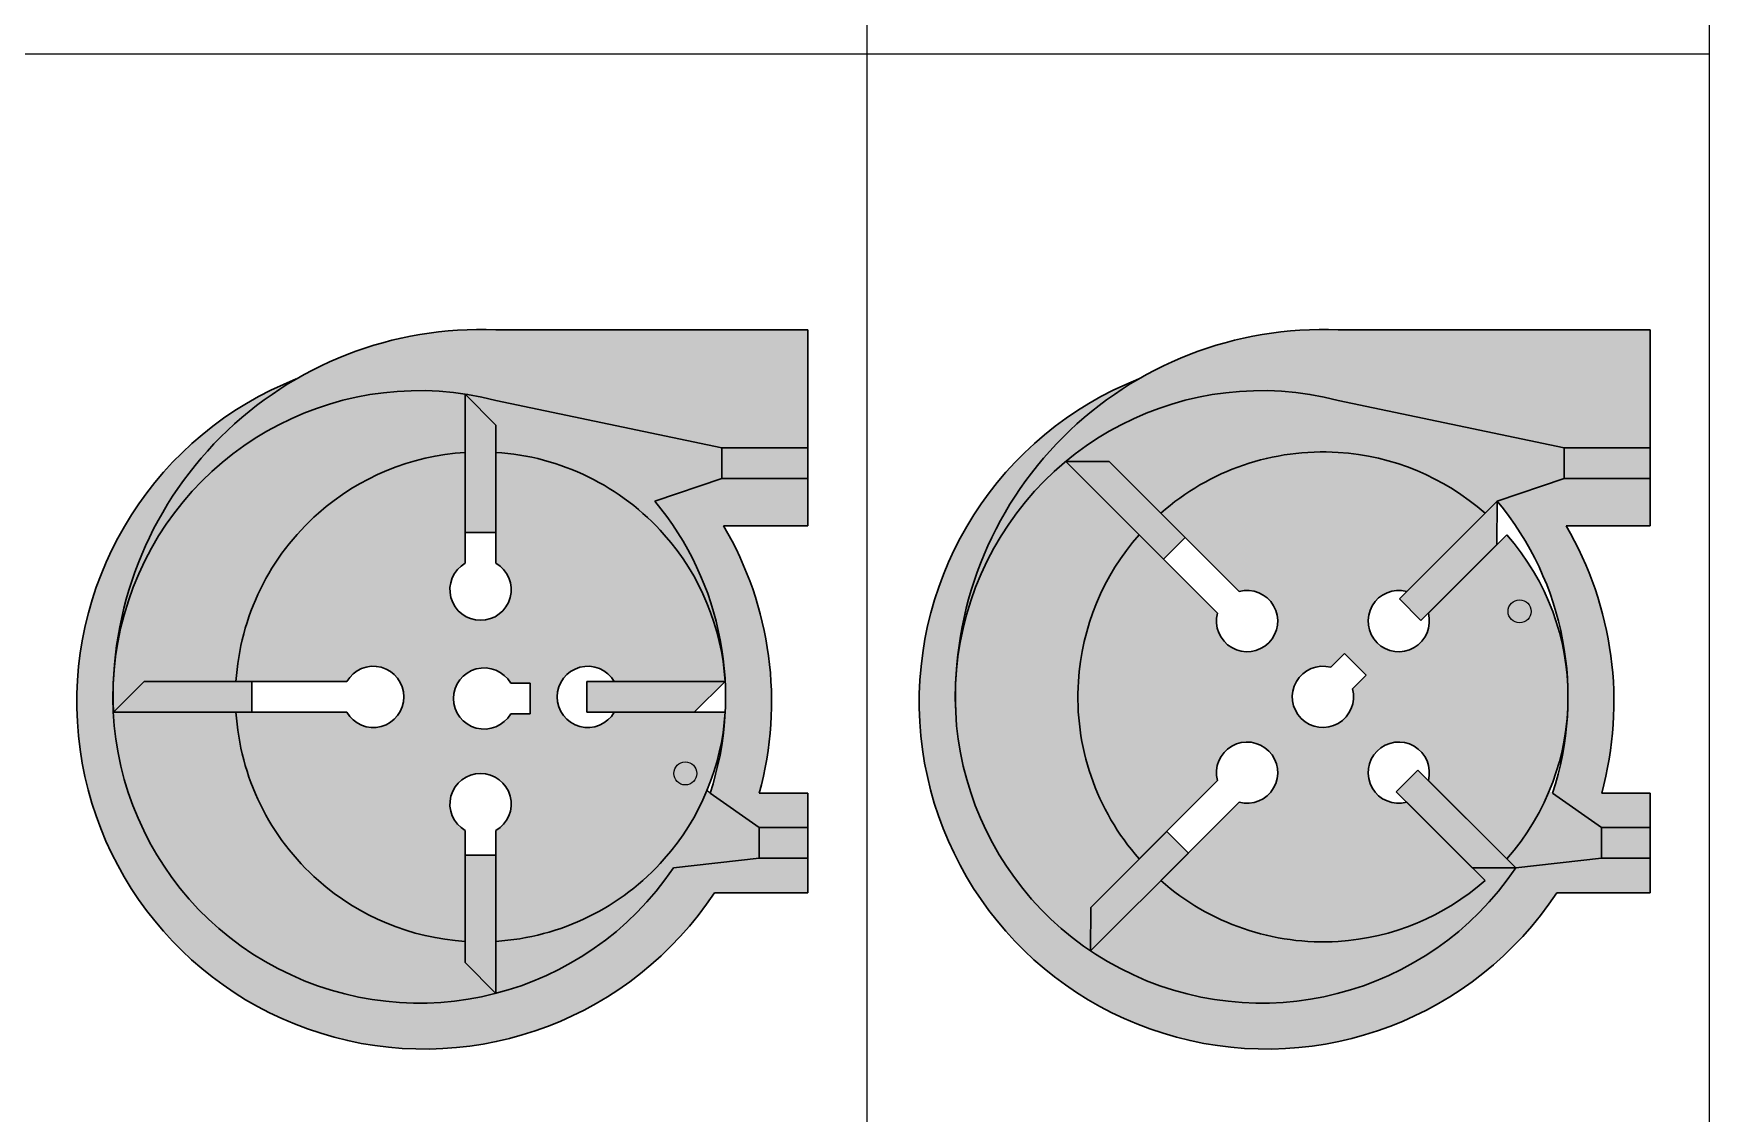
# Model space of a CAD drawing. Header units: millimetres. Extents: x -30196 to -29646, y -21694 to -21274.
# Drawn here: x -29810.6 to -29701.2, y -21511.4 to -21440.9 of the extents above; entities that cross this region are included whole.
import ezdxf

# ---------------------------------------------------------------- set-up
doc = ezdxf.new("R2010")
doc.units = ezdxf.units.MM
doc.layers.add('AM_8', color=1, linetype='Continuous', lineweight=25)

msp = doc.modelspace()

# ---------------------------------------------------------------- hatches: boundary and pattern name
at = {"layer": 'AM_8'}
h = msp.add_hatch(color=4, dxfattribs=at)
edge = h.paths.add_edge_path()
edge.add_line((-29853.19626616816, -21468.81869834606), (-29850.35459195502, -21468.83194543446))
edge.add_line((-29850.35459195502, -21468.83194543446), (-29846.99072980263, -21472.19580758684))
edge.add_arc((-29836.40624679317, -21484.19450415866), 16.00000000000541, 48.58332169860108, 131.4166783015656, ccw=False)
edge.add_line((-29825.82176378375, -21472.19580758681), (-29825.03044098058, -21471.40448478368))
edge.add_line((-29825.03044098058, -21471.40448478368), (-29820.64838037985, -21469.92528988092))
edge.add_line((-29820.64838037985, -21469.92528988092), (-29820.64838037985, -21467.92528988092))
edge.add_line((-29820.64838037985, -21467.92528988092), (-29835.40624679317, -21464.82958742765))
edge.add_arc((-29840.40624679318, -21484.19450415869), 20.00000000000773, 75.52248781405427, 129.7546180542813)
edge = h.paths.add_edge_path()
edge.add_line((-30141.16855270931, -21442.19450415868), (-29701.16855270931, -21442.19450415869))
h = msp.add_hatch(color=8, dxfattribs=at)
edge = h.paths.add_edge_path()
edge.add_line((-29760.03044098054, -21467.92528988092), (-29760.03044098054, -21460.21951980322))
edge.add_line((-29760.03044098054, -21460.21951980322), (-29780.40624679318, -21460.21951980322))
edge.add_arc((-29781.40624679318, -21484.19450415866), 23.9958303636972, 87.6115693426366, 177.6115693424543)
edge.add_arc((-29785.40624679318, -21484.19450415869), 20.00000000000167, 75.52248781405922, 177.1340160170988, ccw=False)
edge.add_line((-29780.40624679317, -21464.82958742765), (-29765.64838037985, -21467.92528988092))
edge.add_line((-29765.64838037985, -21467.92528988092), (-29760.03044098054, -21467.92528988092))
h = msp.add_hatch(color=8, dxfattribs=at)
edge = h.paths.add_edge_path()
edge.add_line((-29705.03044098054, -21467.92528988093), (-29705.03044098054, -21460.21951980323))
edge.add_line((-29705.03044098054, -21460.21951980323), (-29725.40624679318, -21460.21951980323))
edge.add_arc((-29726.40624679318, -21484.19450415866), 23.9958303636972, 87.6115693426366, 177.6115693424543)
edge.add_arc((-29730.40624679318, -21484.19450415869), 20.00000000000167, 75.52248781405922, 177.1340160170988, ccw=False)
edge.add_line((-29725.40624679317, -21464.82958742766), (-29710.64838037985, -21467.92528988093))
edge.add_line((-29710.64838037985, -21467.92528988093), (-29705.03044098054, -21467.92528988093))
h = msp.add_hatch(color=8, dxfattribs=at)
edge = h.paths.add_edge_path()
edge.add_line((-29760.03044098053, -21496.98452353365), (-29760.03044098054, -21494.73452353365))
edge.add_line((-29760.03044098054, -21494.73452353365), (-29763.22577236668, -21494.73452353365))
edge.add_line((-29763.22577236668, -21494.73452353365), (-29768.81852140633, -21495.36801598312))
edge.add_arc((-29785.40541814196, -21484.19201533423), 20.00070333319303, 177.1412554969115, 326.0285050709753, ccw=False)
edge.add_arc((-29781.40624679318, -21484.19450415866), 23.99583036370038, 120.0838597444396, 177.6115693424543, ccw=False)
edge.add_arc((-29785.08547596509, -21484.51756130602), 22.67921142957539, 111.6008538728167, 326.652961886635)
edge.add_line((-29766.14025271799, -21496.98452353365), (-29760.03044098053, -21496.98452353365))
h = msp.add_hatch(color=8, dxfattribs=at)
edge = h.paths.add_edge_path()
edge.add_line((-29705.03044098053, -21496.98452353366), (-29705.03044098054, -21494.73452353365))
edge.add_line((-29705.03044098054, -21494.73452353365), (-29708.22577236668, -21494.73452353365))
edge.add_line((-29708.22577236668, -21494.73452353365), (-29713.81852140633, -21495.36801598312))
edge.add_arc((-29730.40541814196, -21484.19201533424), 20.00070333319303, 177.1412554969115, 326.0285050709753, ccw=False)
edge.add_arc((-29726.40624679318, -21484.19450415866), 23.99583036370038, 120.0838597444396, 177.6115693424543, ccw=False)
edge.add_arc((-29730.08547596509, -21484.51756130603), 22.67921142957539, 111.6008538728167, 326.652961886635)
edge.add_line((-29711.14025271799, -21496.98452353366), (-29705.03044098053, -21496.98452353366))
h = msp.add_hatch(color=4, dxfattribs=at)
edge = h.paths.add_edge_path()
edge.add_line((-29805.38123114858, -21485.19450415946), (-29803.36249693654, -21483.19450415867))
edge.add_line((-29803.36249693654, -21483.19450415867), (-29797.37496621584, -21483.19450415867))
edge.add_arc((-29781.40624679316, -21484.19450415867), 16.00000000001129, 93.5833216985344, 176.4166783015306, ccw=False)
edge.add_line((-29782.40624679318, -21468.22578473599), (-29782.40624679318, -21464.4207842254))
edge.add_arc((-29785.40624679318, -21484.19450415869), 20.00000000000149, 81.3730734413431, 177.1340160161286)
edge.add_arc((-29781.40624679318, -21484.19450415864), 23.99583036369888, 177.6115693417065, 182.3884306593368)
h = msp.add_hatch(color=4, dxfattribs=at)
edge = h.paths.add_edge_path()
edge.add_arc((-29785.40624679316, -21484.19450415868), 19.99999999998314, 2.865983982674327, 39.75461805440139)
edge.add_line((-29770.03044098057, -21471.40448478368), (-29765.64838037985, -21469.92528988092))
edge.add_line((-29765.64838037985, -21469.92528988092), (-29765.64838037985, -21467.92528988092))
edge.add_line((-29765.64838037985, -21467.92528988092), (-29780.40624679317, -21464.82958742765))
edge.add_arc((-29785.40624679316, -21484.1945041587), 20.00000000000319, 75.52248781410474, 81.37307344138587)
edge.add_line((-29782.40624679318, -21464.4207842254), (-29780.40624679318, -21466.43951843747))
edge.add_line((-29780.40624679318, -21466.43951843747), (-29780.40624679318, -21468.22578473599))
edge.add_arc((-29781.40624679318, -21484.19450415866), 16.00000000000063, 3.583321698483985, 86.4166783015151, ccw=False)
edge.add_line((-29765.4375273705, -21483.19450415866), (-29765.43126243774, -21483.19450415866))
for color, points in [(6, [(-29782.40624679318, -21473.45418666797), (-29780.40624679318, -21473.45418666797), (-29780.40624679319, -21468.22578473599), (-29780.40624679318, -21466.43951843747), (-29782.40624679318, -21464.4207842254), (-29782.40624679319, -21468.22578473599), (-29782.40624679318, -21470.35938536772)]), (4, [(-29760.03044098054, -21467.92528988092), (-29765.64838037985, -21467.92528988092), (-29765.64838037985, -21469.92528988092), (-29760.03044098054, -21469.92528988092)]), (4, [(-29705.03044098054, -21467.92528988092), (-29710.64838037985, -21467.92528988092), (-29710.64838037985, -21469.92528988092), (-29705.03044098054, -21469.92528988092)]), (6, [(-29736.80868604383, -21475.2062784704), (-29735.39447248145, -21473.79206490802), (-29739.09151094234, -21470.09502644715), (-29740.35459195502, -21468.83194543447), (-29743.19626616816, -21468.81869834607), (-29740.50572450471, -21471.50924000953), (-29738.99704102966, -21473.01792348457)]), (20, [(-29715.03044098058, -21471.40448478368), (-29715.82176378375, -21472.19580758683), (-29720.93886123468, -21477.31290503778), (-29721.41802110491, -21477.79206490802), (-29720.00380754253, -21479.20627847039), (-29719.52464767228, -21478.72711860013), (-29715.04368806897, -21474.24615899683)]), (18, [(-29796.34782870604, -21485.19450415867), (-29796.34782870604, -21483.19450415867), (-29801.57623063803, -21483.19450415868), (-29803.36249693654, -21483.19450415867), (-29805.38123114861, -21485.19450415867), (-29801.57623063803, -21485.19450415868), (-29799.44263000629, -21485.19450415867)]), (20, [(-29774.46466488031, -21483.19450415866), (-29774.46466488031, -21485.19450415867), (-29769.23626294833, -21485.19450415865), (-29767.44999664981, -21485.19450415866), (-29765.43126243774, -21483.19450415866), (-29769.23626294833, -21483.19450415865), (-29771.36986358006, -21483.19450415866)]), (3, [(-29720.20610153066, -21488.98043585879), (-29721.62031509304, -21490.39464942117), (-29717.92327663215, -21494.09168788203), (-29715.82176378367, -21496.19320073043), (-29713.81852140633, -21495.36801598312), (-29716.50906306978, -21492.67747431966), (-29718.01774654483, -21491.16879084461)]), (256, [(-29760.03044098054, -21492.73452353366), (-29763.22577236668, -21492.73452353366), (-29763.22577236668, -21494.73452353366), (-29760.03044098054, -21494.73452353366)]), (18, [(-29735.19217849331, -21494.39464942119), (-29736.60639205568, -21492.98043585881), (-29740.30343051655, -21496.67747431969), (-29741.56651152924, -21497.94055533237), (-29741.57975861763, -21500.78222954552), (-29738.88921695418, -21498.09168788207), (-29737.38053347913, -21496.58300440702)]), (256, [(-29705.03044098054, -21492.73452353366), (-29708.22577236668, -21492.73452353366), (-29708.22577236668, -21494.73452353366), (-29705.03044098054, -21494.73452353366)]), (3, [(-29780.40624679316, -21494.52601844715), (-29782.40624679317, -21494.52601844715), (-29782.40624679315, -21499.75442037913), (-29782.40624679316, -21501.54068667765), (-29780.40624679316, -21503.55942088972), (-29780.40624679315, -21499.75442037913), (-29780.40624679316, -21497.6208197474)])]:
    msp.add_hatch(color=color, dxfattribs=at).paths.add_polyline_path(points)
h = msp.add_hatch(color=4, dxfattribs=at)
edge = h.paths.add_edge_path()
edge.add_line((-29715.03044098058, -21471.40448478368), (-29710.64838037985, -21469.92528988093))
edge.add_line((-29710.64838037985, -21469.92528988093), (-29710.64838037985, -21467.92528988093))
edge.add_line((-29710.64838037985, -21467.92528988093), (-29725.40624679317, -21464.82958742766))
edge.add_arc((-29730.40624679318, -21484.1945041587), 20.00000000000773, 75.52248781405427, 129.7546180542813)
edge.add_line((-29743.19626616816, -21468.81869834607), (-29740.35459195502, -21468.83194543447))
edge.add_line((-29740.35459195502, -21468.83194543447), (-29736.99072980268, -21472.19580758689))
edge.add_arc((-29726.40624679318, -21484.19450415866), 15.99999999999064, 48.583321698556915, 131.4166783018207, ccw=False)
edge.add_line((-29715.82176378375, -21472.19580758682), (-29715.03044098058, -21471.40448478368))
h = msp.add_hatch(color=54, dxfattribs=at)
edge = h.paths.add_edge_path()
edge.add_line((-29782.40624679317, -21494.52601844715), (-29782.40624679317, -21492.92655496623))
edge.add_arc((-29781.40624679318, -21491.19450415866), 1.999999999998889, -59.99999999952439, 240.00000000022231, ccw=False)
edge.add_line((-29780.40624679316, -21492.92655496622), (-29780.40624679316, -21494.52601844715))
edge.add_line((-29780.40624679316, -21494.52601844715), (-29780.40624679316, -21500.16322358133))
edge.add_arc((-29781.40624679318, -21484.19450415865), 16.00000000000902, 273.5833216985483, 356.4166783015037)
edge.add_line((-29765.4375273705, -21485.19450415866), (-29767.44999664981, -21485.19450415866))
edge.add_line((-29767.44999664981, -21485.19450415866), (-29772.6741959856, -21485.19450415866))
edge.add_arc((-29774.40624679317, -21484.19450415867), 1.999999999995739, 30.000000000527677, 330.0000000001702, ccw=False)
edge.add_line((-29772.67419598561, -21483.19450415865), (-29765.4375273705, -21483.19450415866))
edge.add_arc((-29781.40624679318, -21484.19450415866), 16.00000000000426, 3.583321698484072, 86.41667830151512)
edge.add_line((-29780.40624679318, -21468.22578473599), (-29780.40624679318, -21473.45418666797))
edge.add_line((-29780.40624679318, -21473.45418666797), (-29780.40624679318, -21475.46245335109))
edge.add_arc((-29781.40624679318, -21477.19450415866), 1.999999999998889, -239.99999999952445, 60.000000000222315, ccw=False)
edge.add_line((-29782.40624679319, -21475.4624533511), (-29782.40624679318, -21473.45418666797))
edge.add_line((-29782.40624679318, -21473.45418666797), (-29782.40624679319, -21468.22578473599))
edge.add_arc((-29781.40624679316, -21484.19450415867), 16.00000000000971, 93.58332169858726, 176.4166783015175)
edge.add_line((-29797.37496621584, -21483.19450415866), (-29796.34782870604, -21483.19450415867))
edge.add_line((-29796.34782870604, -21483.19450415867), (-29790.13829760075, -21483.19450415867))
edge.add_arc((-29788.40624679318, -21484.19450415866), 1.999999999998889, -149.9999999997571, 150.0000000002223, ccw=False)
edge.add_line((-29790.13829760074, -21485.19450415867), (-29796.34782870604, -21485.19450415867))
edge.add_line((-29796.34782870604, -21485.19450415867), (-29797.37496621585, -21485.19450415867))
edge.add_arc((-29781.40624679318, -21484.19450415866), 15.99999999999745, 183.5833216985117, 266.4166783015403)
edge.add_line((-29782.40624679318, -21500.16322358133), (-29782.40624679317, -21494.52601844715))
edge = h.paths.add_edge_path(flags=16)
edge.add_arc((-29768.03799479061, -21489.19486967095), 0.7499999999995927, -169.26973579037565, 11.459155902570615, ccw=False)
edge.add_arc((-29768.03799479061, -21489.19486967095), 0.7499999999989534, 11.459155902570615, 190.7302642096243, ccw=False)
edge = h.paths.add_edge_path(flags=16)
edge.add_line((-29778.16971793684, -21483.30038135314), (-29778.16971793684, -21485.30038135314))
edge.add_line((-29778.16971793684, -21485.30038135314), (-29779.43766712927, -21485.30038135314))
edge.add_arc((-29781.16971793684, -21484.30038135314), 1.999999999999376, 30.00000000001029, 329.9999999999897, ccw=False)
edge.add_line((-29779.43766712927, -21483.30038135314), (-29778.16971793684, -21483.30038135314))
h = msp.add_hatch(color=4, dxfattribs=at)
edge = h.paths.add_edge_path()
edge.add_line((-29741.56651152924, -21497.94055533237), (-29738.40494336499, -21494.77898716812))
edge.add_arc((-29726.40624679318, -21484.19450415866), 16.00000000000028, 138.5833216985092, 221.4166783015644, ccw=False)
edge.add_line((-29738.40494336501, -21473.61002114922), (-29743.19626616816, -21468.81869834607))
edge.add_arc((-29730.40624679318, -21484.1945041587), 20.00000000000394, 129.754618054296, 177.1340160161286)
edge.add_arc((-29726.40624679318, -21484.19450415864), 23.99583036369888, 177.6115693417065, 182.3884306593368)
edge.add_arc((-29730.40624679318, -21484.1945041587), 20.00000000000226, 182.8659839848108, 236.0357445506744)
edge.add_line((-29741.57975861764, -21500.78222954552), (-29741.56651152924, -21497.94055533237))
h = msp.add_hatch(color=54, dxfattribs=at)
edge = h.paths.add_edge_path()
edge.add_line((-29716.66019561946, -21495.35476889473), (-29720.93886123465, -21491.07610327955))
edge.add_arc((-29721.45649932488, -21489.14425162697), 2.000000000005651, -14.99999999918191, 285.00000000059845, ccw=False)
edge.add_line((-29719.52464767228, -21489.66188971715), (-29714.40755022135, -21494.77898716809))
edge.add_arc((-29726.40624679317, -21484.19450415864), 15.99999999999852, 318.5833216984822, 401.416678301546)
edge.add_line((-29714.40755022135, -21473.61002114919), (-29715.04368806897, -21474.24615899683))
edge.add_line((-29715.04368806897, -21474.24615899683), (-29719.52464767228, -21478.72711860013))
edge.add_arc((-29721.45649932486, -21479.24475669037), 2.000000000012932, -284.99999999938325, 15.000000000974126, ccw=False)
edge.add_line((-29720.93886123468, -21477.31290503778), (-29715.82176378375, -21472.19580758683))
edge.add_arc((-29726.40624679318, -21484.19450415866), 15.99999999999162, 48.58332169852984, 131.4166783018109)
edge.add_line((-29736.99072980268, -21472.19580758689), (-29735.39447248146, -21473.79206490803))
edge.add_line((-29735.39447248146, -21473.79206490803), (-29731.8736323517, -21477.31290503779))
edge.add_arc((-29731.35599426148, -21479.24475669037), 1.999999999998371, -195.0000000000215, 105.0000000002228, ccw=False)
edge.add_line((-29733.28784591406, -21478.72711860016), (-29736.80868604383, -21475.2062784704))
edge.add_line((-29736.80868604383, -21475.2062784704), (-29738.40494336501, -21473.61002114923))
edge.add_arc((-29726.40624679318, -21484.19450415867), 15.99999999999948, 138.5833216985373, 221.4166783016282)
edge.add_line((-29738.40494336498, -21494.77898716814), (-29736.60639205568, -21492.98043585881))
edge.add_line((-29736.60639205568, -21492.98043585881), (-29733.28784591406, -21489.66188971718))
edge.add_arc((-29731.35599426148, -21489.14425162696), 2.000000000002827, -104.99999999963848, 195.0000000002965, ccw=False)
edge.add_line((-29731.87363235168, -21491.07610327955), (-29735.19217849331, -21494.39464942119))
edge.add_line((-29735.19217849331, -21494.39464942119), (-29736.9907298026, -21496.1932007305))
edge.add_arc((-29726.40624679318, -21484.19450415866), 16.00000000000285, 228.5833216985827, 311.416678301796)
edge.add_line((-29715.82176378367, -21496.19320073043), (-29716.66019561946, -21495.35476889473))
edge = h.paths.add_edge_path(flags=16)
edge.add_arc((-29713.56740575179, -21478.61201719371), 0.7500000000024354, -134.91423341147402, 191.4591559022431, ccw=False)
edge.add_arc((-29713.56740575179, -21478.61201719371), 0.7500000000001549, 191.4591559022431, 225.0857665885259, ccw=False)
edge = h.paths.add_edge_path(flags=16)
edge.add_line((-29724.9920332308, -21481.3660770339), (-29723.57781966843, -21482.78029059628))
edge.add_line((-29723.57781966843, -21482.78029059628), (-29724.47439514059, -21483.67686606845))
edge.add_arc((-29726.40624679317, -21484.19450415865), 2.000000000000002, -284.99999999999454, 14.999999999994373, ccw=False)
edge.add_line((-29725.88860870297, -21482.26265250607), (-29724.9920332308, -21481.3660770339))
h = msp.add_hatch(color=8, dxfattribs=at)
edge = h.paths.add_edge_path()
edge.add_line((-29760.03044098053, -21473.0209923342), (-29760.03044098054, -21469.92528988092))
edge.add_line((-29760.03044098054, -21469.92528988092), (-29765.64838037985, -21469.92528988092))
edge.add_line((-29765.64838037985, -21469.92528988092), (-29770.03044098057, -21471.40448478368))
edge.add_arc((-29785.4327371807, -21484.19951529851), 20.02357445891537, -18.29323982896301, 39.71716751412907, ccw=False)
edge.add_line((-29766.42110375283, -21490.48452353365), (-29763.22577236668, -21492.73452353365))
edge.add_line((-29763.22577236668, -21492.73452353365), (-29760.03044098054, -21492.73452353365))
edge.add_line((-29760.03044098054, -21492.73452353365), (-29760.03044098054, -21490.48452353365))
edge.add_line((-29760.03044098054, -21490.48452353365), (-29763.20530245477, -21490.48452353365))
edge.add_arc((-29785.08547596509, -21484.51756130602), 22.67921142957379, 344.7457534266397, 390.458957127922)
edge.add_line((-29765.53616567191, -21473.020992334), (-29760.03044098053, -21473.0209923342))
h = msp.add_hatch(color=8, dxfattribs=at)
edge = h.paths.add_edge_path()
edge.add_line((-29705.03044098053, -21473.0209923342), (-29705.03044098054, -21469.92528988093))
edge.add_line((-29705.03044098054, -21469.92528988093), (-29710.64838037985, -21469.92528988093))
edge.add_line((-29710.64838037985, -21469.92528988093), (-29715.03044098057, -21471.40448478368))
edge.add_arc((-29730.4327371807, -21484.19951529851), 20.02357445891537, -18.29323982896301, 39.71716751412907, ccw=False)
edge.add_line((-29711.42110375283, -21490.48452353366), (-29708.22577236668, -21492.73452353365))
edge.add_line((-29708.22577236668, -21492.73452353365), (-29705.03044098054, -21492.73452353365))
edge.add_line((-29705.03044098054, -21492.73452353365), (-29705.03044098054, -21490.48452353366))
edge.add_line((-29705.03044098054, -21490.48452353366), (-29708.20530245477, -21490.48452353366))
edge.add_arc((-29730.08547596509, -21484.51756130603), 22.67921142957379, 344.7457534266397, 390.458957127922)
edge.add_line((-29710.53616567191, -21473.02099233401), (-29705.03044098053, -21473.0209923342))
h = msp.add_hatch(color=0, dxfattribs=at)
edge = h.paths.add_edge_path()
edge.add_arc((-29713.56740575179, -21478.6120171937), 0.7499999999960273, 146.4591559026259, 424.2612381732924)
edge.add_arc((-29713.56740575179, -21478.6120171937), 0.7499999999972446, 64.26123817329231, 146.4591559026259)
h = msp.add_hatch(color=4, dxfattribs=at)
edge = h.paths.add_edge_path()
edge.add_arc((-29785.40624679318, -21484.19450415868), 19.99999999999912, 182.8659839825468, 284.4775121859939)
edge.add_line((-29780.40624679315, -21503.55942088972), (-29782.40624679316, -21501.54068667764))
edge.add_line((-29782.40624679316, -21501.54068667764), (-29782.40624679316, -21500.16322358132))
edge.add_arc((-29781.40624679318, -21484.19450415866), 15.9999999999954, 183.5833216984475, 266.4166783016053, ccw=False)
edge.add_line((-29797.37496621585, -21485.19450415865), (-29805.38123114861, -21485.19450415867))
h = msp.add_hatch(color=0, dxfattribs=at)
edge = h.paths.add_edge_path()
edge.add_arc((-29768.03799479061, -21489.19486967094), 0.7499999999960273, 101.4591559026259, 379.2612381732924)
edge.add_arc((-29768.03799479061, -21489.19486967094), 0.7499999999972446, 19.26123817329231, 101.4591559026259)
h = msp.add_hatch(color=256, dxfattribs=at)
edge = h.paths.add_edge_path()
edge.add_line((-29763.22577236668, -21494.73452353365), (-29763.22577236668, -21492.73452353365))
edge.add_line((-29763.22577236668, -21492.73452353365), (-29766.42110375283, -21490.48452353365))
edge.add_line((-29766.42110375283, -21490.48452353365), (-29766.62272991288, -21490.31395091878))
edge.add_arc((-29781.40624679319, -21484.19450415865), 16.00000000001215, 273.5833216985084, 337.5135195488057, ccw=False)
edge.add_line((-29780.40624679318, -21500.16322358133), (-29780.40624679315, -21503.55942088972))
edge.add_arc((-29785.40624679317, -21484.19450415869), 20.00000000000342, 284.4775121859813, 326.0357445507813)
edge.add_line((-29768.81852140633, -21495.36801598312), (-29763.22577236668, -21494.73452353365))
h = msp.add_hatch(color=256, dxfattribs=at)
edge = h.paths.add_edge_path()
edge.add_line((-29708.22577236668, -21492.73452353365), (-29711.63191074588, -21490.336083301))
edge.add_arc((-29726.40624679317, -21484.19450415865), 16.00000000000679, 318.583321698508, 337.42771549137655, ccw=False)
edge.add_line((-29714.40755022134, -21494.7789871681), (-29713.81852140633, -21495.36801598312))
edge.add_line((-29713.81852140633, -21495.36801598312), (-29708.22577236668, -21494.73452353365))
edge.add_line((-29708.22577236668, -21494.73452353365), (-29708.22577236668, -21492.73452353365))
h = msp.add_hatch(color=256, dxfattribs=at)
edge = h.paths.add_edge_path()
edge.add_arc((-29730.40624679317, -21484.1945041587), 19.99999999999851, 236.0357445506627, 326.03574455079)
edge.add_line((-29713.81852140633, -21495.36801598312), (-29716.66019561947, -21495.35476889473))
edge.add_line((-29716.66019561947, -21495.35476889473), (-29715.82176378371, -21496.19320073046))
edge.add_arc((-29726.40624679318, -21484.19450415866), 16.0000000000014, 228.5833216986109, 311.4166783016477, ccw=False)
edge.add_line((-29736.9907298026, -21496.1932007305), (-29741.57975861763, -21500.78222954552))

# ---------------------------------------------------------------- linework, layer by layer
for p, q in [((-29756.16855270931, -21442.19450415869), (-29756.16855270931, -21358.19450415869)), ((-29701.16855270931, -21442.19450415868), (-29701.16855270931, -21358.19450415869)), ((-30141.16855270931, -21442.19450415868), (-29701.16855270931, -21442.19450415869)), ((-30141.16855270931, -21442.19450415868), (-29701.16855270931, -21442.19450415869)), ((-29756.16855270931, -21526.19450415869), (-29756.16855270931, -21442.19450415869)), ((-29701.16855270931, -21526.19450415868), (-29701.16855270931, -21442.19450415869)), ((-29766.42110375283, -21490.48452353365), (-29766.62272991288, -21490.31395091878))]:
    msp.add_line(p, q)
at = {"lineweight": 30}
for p, q in [((-29780.40624679318, -21460.21951980322), (-29760.03044098054, -21460.21951980322)), ((-29760.03044098054, -21464.82958742765), (-29760.03044098054, -21460.21951980322)), ((-29725.40624679318, -21460.21951980323), (-29705.03044098054, -21460.21951980323)), ((-29705.03044098054, -21464.82958742766), (-29705.03044098054, -21460.21951980323)), ((-29780.40624679317, -21464.82958742765), (-29765.64838037985, -21467.92528988092)), ((-29760.03044098053, -21473.0209923342), (-29760.03044098054, -21464.82958742765)), ((-29725.40624679317, -21464.82958742766), (-29710.64838037985, -21467.92528988093)), ((-29705.03044098053, -21473.0209923342), (-29705.03044098054, -21464.82958742766)), ((-29760.03044098054, -21467.92528988092), (-29765.64838037985, -21467.92528988092)), ((-29765.64838037985, -21469.92528988092), (-29765.64838037985, -21467.92528988092)), ((-29705.03044098054, -21467.92528988093), (-29710.64838037985, -21467.92528988093)), ((-29710.64838037985, -21469.92528988093), (-29710.64838037985, -21467.92528988093)), ((-29782.40624679318, -21475.46245335109), (-29782.40624679319, -21468.22578473599)), ((-29780.40624679318, -21475.46245335109), (-29780.40624679319, -21468.22578473599)), ((-29770.03044098058, -21471.40448478368), (-29765.64838037985, -21469.92528988092)), ((-29760.03044098054, -21469.92528988092), (-29765.64838037985, -21469.92528988092)), ((-29715.03044098058, -21471.40448478368), (-29710.64838037985, -21469.92528988093)), ((-29705.03044098054, -21469.92528988093), (-29710.64838037985, -21469.92528988093)), ((-29731.8736323517, -21477.31290503779), (-29736.99072980263, -21472.19580758685)), ((-29720.93886123467, -21477.31290503776), (-29715.82176378372, -21472.19580758682)), ((-29720.93886123468, -21477.31290503778), (-29715.82176378375, -21472.19580758683)), ((-29765.53616567191, -21473.020992334), (-29760.03044098053, -21473.0209923342)), ((-29710.53616567191, -21473.02099233401), (-29705.03044098053, -21473.0209923342)), ((-29733.28784591406, -21478.72711860016), (-29738.40494336501, -21473.61002114923)), ((-29719.52464767228, -21478.72711860013), (-29714.40755022135, -21473.61002114919)), ((-29724.9920332308, -21481.3660770339), (-29725.88860870296, -21482.26265250608)), ((-29724.9920332308, -21481.3660770339), (-29723.57781966843, -21482.78029059628)), ((-29790.13829760075, -21483.19450415867), (-29797.37496621585, -21483.19450415867)), ((-29772.6741959856, -21483.19450415866), (-29765.4375273705, -21483.19450415865)), ((-29723.57781966843, -21482.78029059628), (-29724.47439514059, -21483.67686606845)), ((-29778.16971793684, -21483.30038135314), (-29779.43766712927, -21483.30038135314)), ((-29778.16971793684, -21483.30038135314), (-29778.16971793684, -21485.30038135314)), ((-29790.13829760074, -21485.19450415867), (-29797.37496621585, -21485.19450415867)), ((-29778.16971793684, -21485.30038135314), (-29779.43766712927, -21485.30038135314)), ((-29772.6741959856, -21485.19450415866), (-29765.4375273705, -21485.19450415865)), ((-29733.28784591406, -21489.66188971718), (-29738.40494336499, -21494.77898716812)), ((-29719.52464767229, -21489.66188971716), (-29714.40755022133, -21494.77898716809)), ((-29719.52464767228, -21489.66188971714), (-29714.40755022133, -21494.77898716807)), ((-29714.40755022135, -21494.77898716809), (-29719.52464767229, -21489.66188971714)), ((-29763.22577236668, -21492.73452353365), (-29766.42110375283, -21490.48452353365)), ((-29763.20530245477, -21490.48452353365), (-29760.03044098054, -21490.48452353365)), ((-29760.03044098054, -21496.98452353365), (-29760.03044098054, -21490.48452353365)), ((-29708.22577236668, -21492.73452353365), (-29711.42110375283, -21490.48452353366)), ((-29708.20530245477, -21490.48452353366), (-29705.03044098054, -21490.48452353366)), ((-29705.03044098054, -21496.98452353365), (-29705.03044098054, -21490.48452353366)), ((-29731.87363235168, -21491.07610327955), (-29736.99072980262, -21496.19320073049)), ((-29720.93886123465, -21491.07610327955), (-29715.8217637837, -21496.19320073047)), ((-29720.93886123464, -21491.07610327951), (-29715.82176378371, -21496.19320073046)), ((-29782.40624679317, -21492.92655496623), (-29782.40624679316, -21500.16322358133)), ((-29780.40624679317, -21492.92655496622), (-29780.40624679316, -21500.16322358133)), ((-29760.03044098054, -21492.73452353365), (-29763.22577236668, -21492.73452353365)), ((-29763.22577236668, -21492.73452353365), (-29763.22577236668, -21494.73452353365)), ((-29705.03044098054, -21492.73452353365), (-29708.22577236668, -21492.73452353365)), ((-29708.22577236668, -21492.73452353365), (-29708.22577236668, -21494.73452353365)), ((-29763.22577236668, -21494.73452353365), (-29768.81852140633, -21495.36801598312)), ((-29760.03044098054, -21494.73452353365), (-29763.22577236668, -21494.73452353365)), ((-29708.22577236668, -21494.73452353365), (-29713.81852140633, -21495.36801598312)), ((-29705.03044098054, -21494.73452353365), (-29708.22577236668, -21494.73452353365)), ((-29766.14025271799, -21496.98452353365), (-29760.03044098053, -21496.98452353365)), ((-29711.14025271799, -21496.98452353366), (-29705.03044098053, -21496.98452353366))]:
    msp.add_line(p, q, dxfattribs=at)
at = {"color": 20, "lineweight": 30}
for p, q in [((-29782.40624679318, -21473.45418666797), (-29782.40624679318, -21464.4207842254)), ((-29782.40624679318, -21464.4207842254), (-29780.40624679318, -21466.43951843747)), ((-29780.40624679318, -21473.45418666797), (-29780.40624679318, -21466.43951843747)), ((-29736.80868604383, -21475.2062784704), (-29743.19626616816, -21468.81869834607)), ((-29743.19626616816, -21468.81869834607), (-29740.35459195502, -21468.83194543447)), ((-29735.39447248145, -21473.79206490802), (-29740.35459195502, -21468.83194543447)), ((-29721.41802110491, -21477.79206490802), (-29715.03044098058, -21471.40448478368)), ((-29715.03044098058, -21471.40448478368), (-29715.04368806897, -21474.24615899683)), ((-29782.40624679318, -21473.45418666797), (-29780.40624679318, -21473.45418666797)), ((-29736.80868604383, -21475.2062784704), (-29735.39447248145, -21473.79206490802)), ((-29720.00380754253, -21479.20627847039), (-29715.04368806897, -21474.24615899683)), ((-29721.41802110491, -21477.79206490802), (-29720.00380754253, -21479.20627847039)), ((-29805.38123114861, -21485.19450415867), (-29803.36249693654, -21483.19450415867)), ((-29796.34782870604, -21483.19450415867), (-29803.36249693654, -21483.19450415867)), ((-29796.34782870604, -21485.19450415867), (-29796.34782870604, -21483.19450415867)), ((-29774.46466488031, -21483.19450415866), (-29765.43126243774, -21483.19450415866)), ((-29774.46466488031, -21483.19450415866), (-29774.46466488031, -21485.19450415867)), ((-29765.43126243774, -21483.19450415866), (-29767.44999664981, -21485.19450415866)), ((-29796.34782870604, -21485.19450415867), (-29805.38123114861, -21485.19450415867)), ((-29774.46466488031, -21485.19450415866), (-29767.44999664981, -21485.19450415866)), ((-29720.20610153066, -21488.98043585879), (-29721.62031509304, -21490.39464942117)), ((-29720.20610153066, -21488.98043585879), (-29713.81852140633, -21495.36801598312)), ((-29721.62031509304, -21490.39464942117), (-29716.66019561947, -21495.35476889473)), ((-29736.60639205568, -21492.98043585881), (-29741.56651152924, -21497.94055533237)), ((-29735.19217849331, -21494.39464942119), (-29736.60639205568, -21492.98043585881)), ((-29782.40624679317, -21494.52601844715), (-29782.40624679316, -21501.54068667765)), ((-29780.40624679316, -21494.52601844715), (-29782.40624679317, -21494.52601844715)), ((-29780.40624679316, -21494.52601844715), (-29780.40624679316, -21503.55942088972)), ((-29735.19217849331, -21494.39464942119), (-29741.57975861763, -21500.78222954552)), ((-29713.81852140633, -21495.36801598312), (-29716.66019561947, -21495.35476889473)), ((-29741.57975861763, -21500.78222954552), (-29741.56651152924, -21497.94055533237)), ((-29780.40624679316, -21503.55942088972), (-29782.40624679316, -21501.54068667765))]:
    msp.add_line(p, q, dxfattribs=at)
for centre in [(-29713.56740575179, -21478.6120171937), (-29768.03799479061, -21489.19486967095)]:
    msp.add_circle(centre, 0.75)
at = {"lineweight": 30}
for centre, radius, start, end in [((-29781.40624679318, -21484.19450415866), 23.99583036369871, 87.61156934256591, 182.3884306583802), ((-29726.40624679318, -21484.19450415866), 23.99583036369871, 87.61156934256591, 182.3884306583802), ((-29785.08547596509, -21484.51756130602), 22.67921142957539, 111.6008538728155, 326.6529618866345), ((-29730.08547596509, -21484.51756130603), 22.67921142957539, 111.6008538728155, 326.6529618866345), ((-29785.40624679318, -21484.19450415869), 20.00000000000297, 75.52248781385813, 326.0357445507996), ((-29730.40624679318, -21484.1945041587), 20.00000000000297, 75.52248781385813, 326.0357445507996), ((-29781.40624679318, -21484.19450415866), 16, 93.58332169847198, 131.4166783018033), ((-29781.40624679318, -21484.19450415867), 16.00000000000862, 41.41667830167703, 86.41667830153057), ((-29726.40624679317, -21484.19450415865), 15.99999999998565, 86.41667830153787, 131.4166783018489), ((-29726.40624679318, -21484.19450415866), 16, 48.58332169857823, 86.41667830152802), ((-29781.40624679314, -21484.19450415867), 16.00000000003076, 131.4166783018851, 176.4166783015233), ((-29785.40624679316, -21484.19450415869), 19.99999999998333, 341.6693096307528, 39.75461805440818), ((-29730.40624679316, -21484.19450415869), 19.99999999998333, 341.6693096307528, 39.75461805440818), ((-29785.08547596509, -21484.51756130602), 22.67921142957539, 344.7457534266416, 30.45895712792129), ((-29730.08547596509, -21484.51756130603), 22.67921142957539, 344.7457534266416, 30.45895712792129), ((-29781.40624679318, -21484.19450415866), 16, 3.583321698465447, 41.4166783016468), ((-29726.40624679318, -21484.19450415866), 16, 138.5833216985105, 176.4166783015345), ((-29726.40624679317, -21484.19450415865), 16.00000000000701, 318.583321698508, 41.41667830157532), ((-29781.40624679318, -21477.19450415866), 2, 120.0000000004743, 59.99999999998928), ((-29731.35599426148, -21479.24475669036), 2, 165.0000000002339, 105.0000000002237), ((-29721.45649932488, -21479.24475669036), 2, 75.00000000023476, 15.00000000016897), ((-29788.40624679318, -21484.19450415866), 2, 210.0000000002434, 150.0000000003262), ((-29781.16971793684, -21484.30038135314), 2, 30.00000000001033, 329.9999999999897), ((-29774.40624679317, -21484.19450415867), 2, 30.00000000042397, 330.0000000000282), ((-29726.40624679318, -21484.19450415866), 16.00000000000017, 176.4166783015411, 221.4166783016477), ((-29726.40624679317, -21484.19450415865), 2, 75.00000000003243, 14.99999999999446), ((-29781.40624679318, -21484.19450415867), 15.99999999999608, 183.5833216984337, 228.5833216985666), ((-29781.40624679318, -21484.19450415866), 16, 318.5833216985105, 356.4166783015345), ((-29731.35599426148, -21489.14425162696), 2, 255.0000000002347, 195.0000000001689), ((-29721.45649932487, -21489.14425162696), 2, 345.0000000006361, 285.0000000002205), ((-29781.40624679318, -21491.19450415866), 2, 300.0000000004243, 240.0000000004551), ((-29781.40624679319, -21484.19450415864), 16.0000000000156, 273.5833216985076, 318.5833216984959), ((-29781.40624679318, -21484.19450415866), 16, 228.5833216985782, 266.4166783015281), ((-29726.40624679317, -21484.19450415866), 16.00000000000799, 228.5833216985815, 273.5833216984573), ((-29726.40624679318, -21484.19450415866), 16, 273.5833216984719, 311.4166783018033)]:
    msp.add_arc(centre, radius, start, end, dxfattribs=at)

doc.saveas('drawing.dxf')
